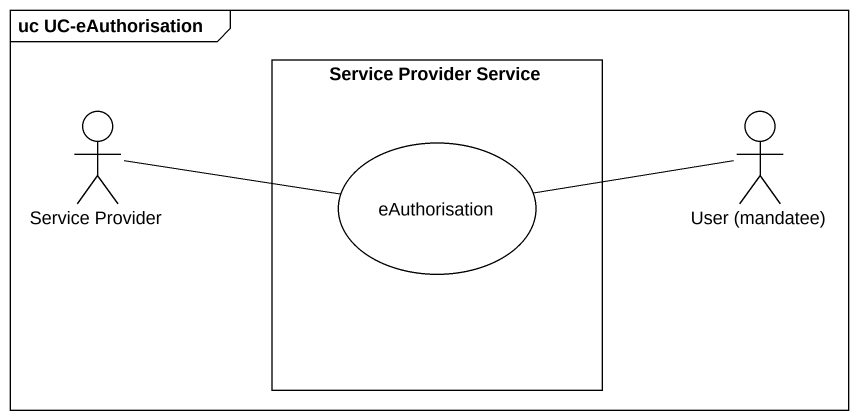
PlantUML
@startuml
mainframe uc UC-eAuthorisation
actor "Service Provider" as Service_Provider
rectangle "Service Provider Service" as Service_Provider_Service {
  usecase eAuthorisation
}
actor "User (mandatee)" as User_mandatee
Service_Provider -right- eAuthorisation
User_mandatee -left- eAuthorisation
@enduml
